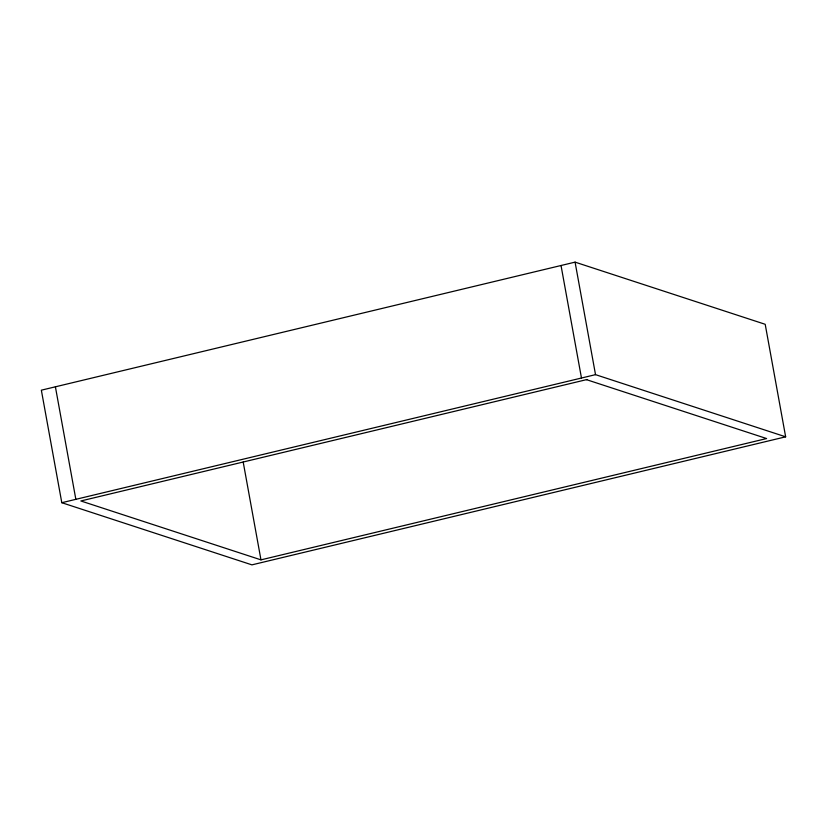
<?xml version="1.0" encoding="UTF-8"?>
<svg xmlns="http://www.w3.org/2000/svg" width="827" height="827" viewBox="0 0 827 827"><rect width="100%" height="100%" fill="white"/><g stroke="black" fill="none" stroke-linecap="round" stroke-linejoin="round"><path stroke-width="1.24" d="M575.075 262.138L41.35 390.179L61.798 502.702L251.925 564.862L785.65 436.821L765.202 324.298L575.075 262.138L595.523 374.652L785.65 436.821M61.798 502.702L595.523 374.652M586.963 379.541L80.85 500.966L260.97 559.858L766.598 438.548L586.477 379.655M561.026 265.498L581.474 378.022M243.19 462.024L260.97 559.858M55.399 386.809L75.846 499.332"/></g></svg>
